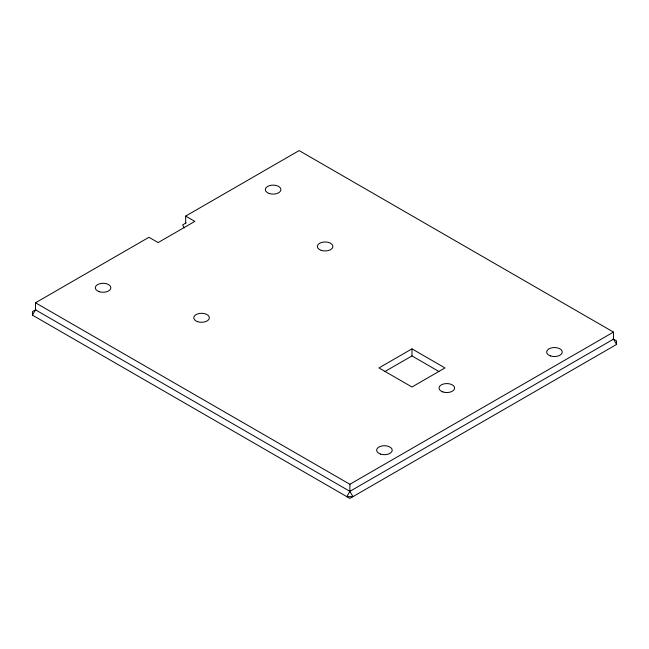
<?xml version="1.0" encoding="UTF-8"?>
<svg xmlns="http://www.w3.org/2000/svg" width="649" height="649" viewBox="0 0 649 649"><rect width="100%" height="100%" fill="white"/><g stroke="black" fill="none" stroke-linecap="round" stroke-linejoin="round"><path stroke-width="0.97" d="M613.037 338.892L616.55 340.92L616.55 344.449L349.884 498.408L32.45 315.146L35.508 309.849L35.508 302.783L148.962 237.283L158.137 242.58L194.838 221.39L185.663 216.093L185.663 223.159M185.663 216.093L299.116 150.592L613.492 332.093L613.492 339.151L349.884 491.35L346.826 496.647L352.942 496.647L349.884 491.35L349.884 484.284L35.508 302.783M35.938 309.597L32.45 311.609L32.45 315.146M186.093 222.907L182.604 224.919L184.348 227.945M411.961 348.862L378.935 367.934L411.961 386.999L444.987 367.934L411.961 348.862L411.961 355.928L385.019 371.479M349.884 484.284L613.492 332.093M411.961 355.928L438.902 371.479M35.508 309.849L349.884 491.35M613.492 339.151L616.55 344.449M99.2 291.669A7.788 4.494 0 0 0 110.874 287.775A7.788 4.494 0 0 0 99.2 283.881A7.788 4.494 0 0 0 99.2 291.669M197.669 321.685A7.788 4.494 0 0 0 209.351 317.791A7.788 4.494 0 0 0 197.669 313.897A7.788 4.494 0 0 0 197.669 321.685M321.223 250.352A7.788 4.494 0 0 0 332.896 246.458A7.788 4.494 0 0 0 321.223 242.572A7.788 4.494 0 0 0 321.223 250.352M269.23 193.499A7.788 4.494 0 0 0 280.912 189.605A7.788 4.494 0 0 0 269.23 185.719A7.788 4.494 0 0 0 269.23 193.499M550.579 355.936A7.788 4.494 0 0 0 562.253 352.042A7.788 4.494 0 0 0 550.579 348.148A7.788 4.494 0 0 0 550.579 355.936M442.934 391.955A7.788 4.494 0 0 0 454.608 388.061A7.788 4.494 0 0 0 442.934 384.167A7.788 4.494 0 0 0 442.934 391.955M380.549 454.105A7.788 4.494 0 0 0 392.223 450.211A7.788 4.494 0 0 0 380.549 446.317A7.788 4.494 0 0 0 380.549 454.105"/></g></svg>
